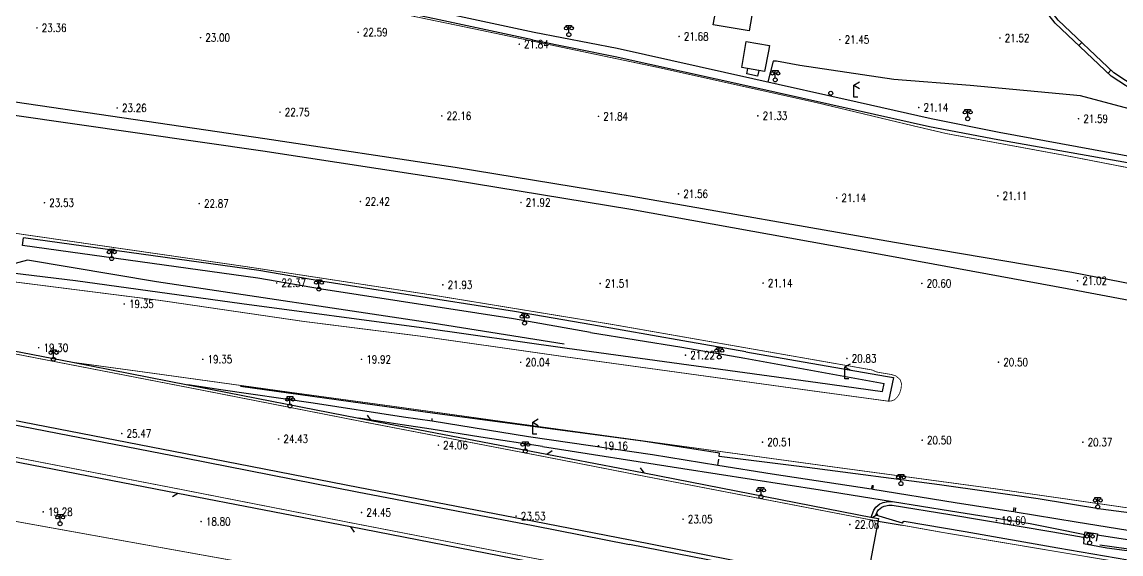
# Model space of a CAD drawing. Extents: x 404846 to 408477, y 3390929 to 3392894.
# Drawn here: x 406409 to 406546.3, y 3392150.1 to 3392216.5 of the extents above; entities that cross this region are included whole.
import ezdxf
from ezdxf.enums import TextEntityAlignment as Align

# ---------------------------------------------------------------- set-up
doc = ezdxf.new("R2010")
doc.units = 0
doc.header["$LTSCALE"] = 0.5
doc.layers.get('0').update_dxf_attribs({"linetype": 'CONTINUOUS'})
doc.layers.add('ASSIST', color=7, linetype='CONTINUOUS', plot=False)
for name, color, linetype in [('DLDW', 11, 'CONTINUOUS'), ('DLSS', 4, 'CONTINUOUS'), ('DMTZ', 3, 'CONTINUOUS'), ('GCD', 1, 'CONTINUOUS'), ('GXYZ', 2, 'CONTINUOUS'), ('JMD', 6, 'CONTINUOUS'), ('SXSS', 5, 'CONTINUOUS'), ('ZBTZ', 3, 'CONTINUOUS')]:
    doc.layers.add(name, color=color, linetype=linetype)
doc.styles.add('HZ', font='rs.shx', dxfattribs={"width": 0.8, "bigfont": 'hztxt.shx'})
doc.linetypes.add('10412', pattern='A,2,[158,AAA.SHX,S=1,R=0,X=0,Y=0],2,[151,AAA.SHX,S=1,R=0,X=0,Y=3],1e-11', length=4)
doc.linetypes.add('10422', pattern='A,0.75,[150,AAA.SHX,S=0.5,R=0,X=0,Y=0.5],1.5,[177,AAA.SHX,S=1,R=0,X=0,Y=0.4],0.75', length=3)
doc.linetypes.add('1161', pattern='A,0,[149,AAA.SHX,S=0.15,R=0,X=0,Y=0],-1.6', length=1.6)

# ---------------------------------------------------------------- blocks, each defined once
blk = doc.blocks.new('gc097')
for p, q in [((-0.7, 2), (-0.7, 2.3)), ((-0.7, 2.3), (0.7, 2.3)), ((0, 0.5), (0, 2.3)), ((0.7, 2.3), (0.7, 2))]:
    blk.add_line(p, q)
for centre, radius in [((-0.7, 1.6), 0.4), ((0, 0), 0.5), ((0.73, 1.6), 0.4)]:
    blk.add_circle(centre, radius)
blk = doc.blocks.new('gc052')
for p, q in [((0, 3), (1.39, 3.8)), ((0, 3), (1.39, 2.2)), ((0, 0), (0, 3)), ((1, 0), (0, 0))]:
    blk.add_line(p, q)
blk = doc.blocks.new('GC200')
at = {"linetype": 'Continuous', "const_width": 0.2, "flags": 128}
blk.add_lwpolyline([(-0.1, 0, 1), (0.1, 0, 1)], format="xyb", close=True, dxfattribs=at)
blk = doc.blocks.new('gc170')
at = {"linetype": 'Continuous'}
blk.add_circle((0, 0), 0.5, dxfattribs=at)

msp = doc.modelspace()

# ---------------------------------------------------------------- linework, layer by layer
at = {"layer": 'ASSIST', "linetype": 'Continuous', "flags": 128}
for points, elevation in [([(406450.078, 3392153.479), (406428.493, 3392157.646), (406386.429, 3392165.801), (406364.272, 3392170.179), (406341.657, 3392174.487), (406344.02, 3392187.787), (406389.02, 3392179.123), (406415.369, 3392174.014), (406429.772, 3392171.222), (406431.09, 3392170.966), (406451.134, 3392167.035), (406452.677, 3392166.733)], 25.36), ([(406452.677, 3392166.733), (406474.602, 3392162.538), (406486.77, 3392160.191), (406515.314, 3392154.639), (406516.048, 3392154.495), (406513.158, 3392139.303), (406510.755, 3392140.339), (406506.377, 3392141.854), (406502.212, 3392143.068), (406494.389, 3392144.847), (406484.132, 3392146.916), (406472.069, 3392149.188), (406450.078, 3392153.479)], 22.776)]:
    msp.add_lwpolyline(points, dxfattribs=dict(at, elevation=elevation))
at = {"layer": 'DLSS', "linetype": 'Continuous'}
for p, q in [((406452.677, 3392166.733), (406452.228, 3392167.395)), ((406452.677, 3392166.733), (406474.602, 3392162.538)), ((406474.602, 3392162.538), (406475.264, 3392162.987)), ((406486.77, 3392160.191), (406486.323, 3392160.854)), ((406486.77, 3392160.191), (406515.314, 3392154.639)), ((406428.493, 3392157.646), (406427.83, 3392157.198)), ((406450.078, 3392153.479), (406428.493, 3392157.646)), ((406515.314, 3392154.639), (406515.977, 3392155.086)), ((406450.078, 3392153.479), (406450.526, 3392152.816))]:
    msp.add_line(p, q, dxfattribs=at)
at = {"layer": 'DLSS', "linetype": 'Continuous', "const_width": 0.1, "flags": 128}
for points, elevation in [([(406395.474, 3392232.674), (406399.313, 3392230.944), (406402.574, 3392229.72), (406406.687, 3392228.397), (406411.999, 3392226.984), (406420.597, 3392225.02), (406430.314, 3392222.927), (406442.082, 3392220.514), (406465.681, 3392215.626)], 23.073), ([(406465.681, 3392215.626), (406488.197, 3392210.904), (406508.393, 3392206.425), (406520.56, 3392203.509)], 21.351), ([(406520.56, 3392203.509), (406524.56, 3392202.571), (406539.272, 3392199.865), (406575.031, 3392192.906), (406604.593, 3392186.724), (406620.31, 3392183.256)], 20.432), ([(406373.536, 3392194.738), (406383.358, 3392193.523), (406405.795, 3392190.474), (406436.976, 3392185.973), (406460.564, 3392182.375)], 23.136), ([(406368.466, 3392187.872), (406370.637, 3392188.305), (406372.74, 3392188.5), (406375.198, 3392188.496), (406376.907, 3392188.383), (406389.653, 3392186.617), (406407.381, 3392184.147), (406426.319, 3392181.74), (406444.25, 3392179.117), (406458.817, 3392177.281)], 19.318), ([(406367.38, 3392183.001), (406388.955, 3392178.791), (406431.025, 3392170.634), (406452.612, 3392166.401)], 25.356), ([(406460.564, 3392182.375), (406482.69, 3392178.758), (406515.233, 3392173.06)], 21.471), ([(406517.317, 3392169.155), (406508.31, 3392170.378), (406477.007, 3392174.69), (406458.817, 3392177.281)], 20.428), ([(406415.369, 3392174.014), (406425.304, 3392172.658), (406443.05, 3392170.199), (406454.82, 3392168.596)], 19.542), ([(406515.233, 3392173.06), (406515.742, 3392172.833), (406516.054, 3392172.757), (406517.638, 3392172.494), (406518.216, 3392172.318), (406518.747, 3392171.857), (406518.927, 3392171.345), (406518.871, 3392170.748), (406518.685, 3392170.134), (406518.439, 3392169.73), (406518.065, 3392169.346), (406517.716, 3392169.201), (406517.317, 3392169.155)], 20.882), ([(406364.312, 3392170.605), (406386.538, 3392166.352), (406428.6, 3392158.197), (406450.173, 3392153.966)], 25.432), ([(406454.82, 3392168.596), (406469.779, 3392166.518), (406494.194, 3392163.164)], 20.111), ([(406452.612, 3392166.401), (406474.568, 3392162.182), (406486.626, 3392159.819)], 23.488), ([(406494.194, 3392163.164), (406509.749, 3392161.035), (406530.583, 3392158.225), (406547.769, 3392155.755)], 20.286), ([(406486.626, 3392159.819), (406514.957, 3392154.364), (406515.989, 3392154.187)], 22.314), ([(406353.337, 3392155.16), (406365.736, 3392155.55), (406384.855, 3392156.108), (406393.275, 3392156.288), (406395.812, 3392156.263), (406396.66, 3392156.176), (406398.37, 3392155.962), (406409.201, 3392153.976), (406423.122, 3392151.468), (406439.349, 3392148.554), (406454.956, 3392145.646), (406478.441, 3392141.479), (406488.839, 3392139.637), (406497.724, 3392138.059), (406500.536, 3392137.486), (406501.98, 3392137.026), (406503.338, 3392136.479), (406504.439, 3392135.987), (406505.784, 3392135.328)], 19.068), ([(406450.173, 3392153.966), (406472.166, 3392149.693), (406484.235, 3392147.409)], 23.488), ([(406518.987, 3392153.674), (406524.063, 3392152.767), (406536.885, 3392150.612)], 21.483), ([(406536.885, 3392150.612), (406556.686, 3392147.303), (406571.188, 3392145.072), (406576.63, 3392144.274), (406583.714, 3392143.237), (406600.847, 3392140.721), (406617.249, 3392138.399), (406630.929, 3392136.438), (406648.6, 3392133.754), (406654.498, 3392132.709)], 19.66)]:
    msp.add_lwpolyline(points, dxfattribs=dict(at, elevation=elevation))
at = {"layer": 'DMTZ', "linetype": '10422', "flags": 128}
for points, elevation in [([(406501.084, 3392210.465), (406500.923, 3392209.758), (406499.585, 3392210.056), (406499.706, 3392210.717)], 22.033), ([(406476.776, 3392176.268), (406460.298, 3392178.892), (406425.832, 3392184.076), (406409.74, 3392186.755), (406408.626, 3392186.467), (406407.441, 3392186.137), (406406.474, 3392185.663), (406406.062, 3392185.554), (406395.866, 3392186.855), (406387.158, 3392188.183), (406387.293, 3392188.886)], 21.411), ([(406496.175, 3392162.649), (406486.607, 3392164.161), (406460.6, 3392167.618), (406436.326, 3392170.984)], 19.969), ([(406495.957, 3392161.135), (406487.824, 3392162.448), (406472.307, 3392164.722), (406460.287, 3392166.651), (406460.307, 3392166.985)], 19.164), ([(406543.818, 3392155.692), (406536.001, 3392156.946), (406523.657, 3392158.708), (406507.135, 3392160.865), (406496.137, 3392162.253), (406496.175, 3392162.649)], 20.32), ([(406515.251, 3392158.676), (406515.152, 3392158.169), (406502.778, 3392160.048), (406495.957, 3392161.135), (406496.084, 3392161.929)], 19.95), ([(406532.957, 3392155.886), (406532.873, 3392155.357), (406525.639, 3392156.465), (406515.351, 3392158.137), (406515.443, 3392158.619)], 19.876), ([(406515.114, 3392154.678), (406515.485, 3392155.558), (406515.7, 3392155.906), (406516.23, 3392156.324), (406516.618, 3392156.503), (406517.277, 3392156.642), (406517.793, 3392156.628), (406525.042, 3392155.477), (406534.989, 3392153.892), (406537.906, 3392153.298)], 19.535), ([(406540.763, 3392154.056), (406533.115, 3392155.319), (406533.219, 3392155.84)], 19.813), ([(406552.783, 3392154.528), (406543.818, 3392155.692)], 20.028), ([(406515.989, 3392154.187), (406518.987, 3392153.674)], 21.885), ([(406537.906, 3392153.298), (406541.822, 3392152.495)], 19.514), ([(406552.489, 3392153.029), (406552.349, 3392152.161), (406540.763, 3392154.056)], 19.736), ([(406541.712, 3392151.89), (406541.885, 3392152.842), (406543.399, 3392152.606), (406543.248, 3392151.695)], 19.845), ([(406543.377, 3392152.476), (406549.604, 3392151.516), (406565.942, 3392148.982), (406575.766, 3392147.381), (406575.781, 3392147.088)], 19.475), ([(406543.696, 3392151.225), (406550.296, 3392150.323), (406552.453, 3392150.241), (406566.663, 3392148.173)], 19.763)]:
    msp.add_lwpolyline(points, dxfattribs=dict(at, elevation=elevation))
at = {"layer": 'DMTZ', "linetype": '10412', "flags": 128}
for points, elevation in [([(406519.032, 3392153.907), (406519.172, 3392154.15), (406519.271, 3392154.19), (406526.874, 3392152.902), (406538.475, 3392150.852)], 21.517), ([(406538.475, 3392150.852), (406551.554, 3392148.581), (406576.821, 3392144.777)], 20.448)]:
    msp.add_lwpolyline(points, dxfattribs=dict(at, elevation=elevation))
at = {"layer": 'JMD', "linetype": 'Continuous', "flags": 128}
for points, elevation in [([(406499.876, 3392215.392), (406495.413, 3392216.168), (406495.751, 3392218.111), (406500.214, 3392217.335), (406499.876, 3392215.392)], 23.96), ([(406501.813, 3392210.332), (406498.967, 3392210.852), (406499.515, 3392214.074), (406502.43, 3392213.578), (406502.308, 3392212.862), (406501.813, 3392210.332)], 25.07)]:
    msp.add_lwpolyline(points, close=True, dxfattribs=dict(at, elevation=elevation))
at = {"layer": 'SXSS', "linetype": 'Continuous'}
for p, q in [((406541.439, 3392213.933), (406541.096, 3392213.569)), ((406545.076, 3392210.501), (406544.733, 3392210.138))]:
    msp.add_line(p, q, dxfattribs=at)
at = {"layer": 'SXSS', "color": 7, "linetype": 'Continuous', "elevation": 24.109, "flags": 128}
msp.add_lwpolyline([(406617.15, 3392192.031), (406584.662, 3392198.938), (406567.257, 3392202.383), (406554.082, 3392205.107), (406552.734, 3392205.398), (406545.445, 3392210.153), (406538.482, 3392216.722), (406532.874, 3392223.954), (406529.731, 3392233.169), (406528.785, 3392233.235), (406526.393, 3392235.372)], dxfattribs=at)
at = {"layer": 'SXSS', "linetype": '10422', "elevation": 24.109, "flags": 128}
msp.add_lwpolyline([(406617.046, 3392191.542), (406584.561, 3392198.448), (406567.158, 3392201.893), (406553.979, 3392204.618), (406552.538, 3392204.929), (406545.134, 3392209.759), (406538.111, 3392216.385), (406532.428, 3392223.714), (406529.365, 3392232.693), (406528.579, 3392232.748), (406526.06, 3392234.999)], dxfattribs=at)
at = {"layer": 'SXSS', "linetype": 'Continuous', "flags": 128}
for points, elevation in [([(406472.838, 3392214.272), (406460.599, 3392216.894), (406452.163, 3392218.676), (406442.565, 3392220.702), (406428.053, 3392223.682), (406418.318, 3392225.79), (406409.189, 3392227.986), (406403.457, 3392229.726), (406403.745, 3392230.677), (406409.45, 3392228.945), (406418.54, 3392226.759), (406428.258, 3392224.655), (406442.768, 3392221.675), (406452.368, 3392219.649), (406460.806, 3392217.867), (406473.046, 3392215.244)], 22.769), ([(406473.046, 3392215.244), (406483.382, 3392213.232), (406500.333, 3392209.464), (406513.368, 3392206.554), (406522.644, 3392204.483)], 21.454), ([(406472.838, 3392214.272), (406483.17, 3392212.219), (406500.108, 3392208.454), (406513.142, 3392205.544), (406522.419, 3392203.473)], 21.454), ([(406522.644, 3392204.483), (406531.123, 3392202.739), (406550.609, 3392199.165)], 20.743), ([(406522.419, 3392203.473), (406530.96, 3392201.852), (406550.46, 3392198.402)], 20.759)]:
    msp.add_lwpolyline(points, dxfattribs=dict(at, elevation=elevation))
at = {"layer": 'ZBTZ', "linetype": '1161', "flags": 128}
for points, elevation in [([(406374.737, 3392210.776), (406385.035, 3392209.438), (406408.195, 3392206.539), (406439.392, 3392201.976), (406463.143, 3392198.388)], 23.174), ([(406552.734, 3392205.398), (406551.224, 3392204.673), (406549.877, 3392205.002), (406541.306, 3392207.281), (406527.517, 3392208.602), (406517.966, 3392209.346), (406506.218, 3392211.078), (406503.298, 3392211.61), (406502.896, 3392211.623), (406502.203, 3392209.047)], 21.512), ([(406374.694, 3392209.227), (406385.238, 3392207.998), (406407.821, 3392204.929), (406439.12, 3392200.411), (406462.765, 3392196.805)], 23.174), ([(406463.143, 3392198.388), (406485.291, 3392194.743), (406518.031, 3392189.022), (406540.19, 3392185.251), (406559.026, 3392181.598)], 21.158), ([(406462.765, 3392196.805), (406485.128, 3392193.146), (406517.693, 3392187.258)], 21.471), ([(406409.085, 3392188.6), (406409.217, 3392189.551)], 23.337), ([(406480.225, 3392178.695), (406470.588, 3392180.374), (406446.612, 3392184.094), (406438.645, 3392185.464), (406409.217, 3392189.551)], 22.206), ([(406480.06, 3392177.749), (406470.432, 3392179.427), (406446.457, 3392183.147), (406438.498, 3392184.516), (406409.085, 3392188.6)], 22.206), ([(406517.693, 3392187.258), (406539.611, 3392183.243), (406558.658, 3392179.648)], 20.744), ([(406406.403, 3392185.188), (406406.454, 3392185.35), (406415.716, 3392184.247), (406436.514, 3392181.362), (406458.96, 3392178.347)], 19.613), ([(406336.416, 3392180.649), (406365.172, 3392175.059), (406387.393, 3392170.791), (406429.465, 3392162.634), (406451.041, 3392158.435), (406473.023, 3392154.164), (406485.013, 3392151.826)], 24.955), ([(406336.333, 3392180.015), (406365.053, 3392174.481), (406387.284, 3392170.226), (406429.355, 3392162.07), (406450.932, 3392157.838), (406472.92, 3392153.627), (406484.953, 3392151.275)], 24.957), ([(406458.96, 3392178.347), (406477.162, 3392175.796), (406508.462, 3392171.484), (406516.544, 3392170.381), (406516.767, 3392171.349)], 20.519), ([(406480.06, 3392177.749), (406491.474, 3392175.919), (406499.339, 3392174.53)], 21.162), ([(406499.478, 3392175.318), (406491.612, 3392176.707), (406480.225, 3392178.695)], 21.162), ([(406499.478, 3392175.318), (406516.939, 3392172.287), (406517.931, 3392172.12), (406517.317, 3392169.155)], 20.926), ([(406499.339, 3392174.53), (406516.767, 3392171.349)], 20.968), ([(406445.423, 3392168.911), (406433.869, 3392170.562), (406429.772, 3392171.222)], 19.03), ([(406460.287, 3392166.651), (406456.696, 3392167.164), (406445.423, 3392168.911)], 19.091), ([(406460.149, 3392165.682), (406456.552, 3392166.196), (406451.134, 3392167.035)], 19.04), ([(406474.053, 3392163.508), (406466.371, 3392164.673), (406460.149, 3392165.682)], 18.89), ([(406474.053, 3392163.508), (406491.601, 3392160.755), (406508.767, 3392158.086), (406517.793, 3392156.628)], 19.057), ([(406519.032, 3392153.907), (406515.722, 3392154.92), (406515.901, 3392155.344), (406516.053, 3392155.591), (406516.475, 3392155.923), (406516.766, 3392156.057), (406517.32, 3392156.174), (406517.75, 3392156.163), (406524.967, 3392155.017), (406537.835, 3392152.837), (406541.608, 3392152.195)], 19.742), ([(406485.013, 3392151.826), (406506.754, 3392147.577), (406522.72, 3392144.29), (406523.774, 3392144.015), (406526.517, 3392143.314), (406527.987, 3392142.749), (406527.787, 3392142.23), (406526.348, 3392142.783), (406523.635, 3392143.476), (406522.594, 3392143.748), (406506.645, 3392147.032), (406484.953, 3392151.275)], 21.879), ([(406541.608, 3392152.195), (406541.712, 3392151.89), (406541.645, 3392151.377), (406544.593, 3392150.84), (406551.179, 3392149.981), (406559.712, 3392148.859), (406568.198, 3392147.474), (406568.423, 3392148.032), (406575.89, 3392146.799), (406576.821, 3392144.777)], 19.756)]:
    msp.add_lwpolyline(points, dxfattribs=dict(at, elevation=elevation))

# ---------------------------------------------------------------- block references
at = {"layer": 'DLDW', "linetype": 'Continuous', "xscale": 0.5, "yscale": 0.5}
for p in [(406477.362, 3392214.933, 21.834), (406503.15, 3392209.288, 21.532), (406527.192, 3392204.431, 20.957), (406420.246, 3392186.975, 23.001), (406446.129, 3392183.153, 22.304), (406471.832, 3392178.913, 21.733), (406412.978, 3392174.405, 25.593), (406496.15, 3392174.663, 21.242), (406442.519, 3392168.574, 25.14), (406471.931, 3392162.932, 24.035), (406518.853, 3392158.861, 20.348), (406501.377, 3392157.219, 23.29), (406543.445, 3392155.965, 20.172), (406413.8, 3392153.858, 19.35), (406542.438, 3392151.468, 20.782)]:
    msp.add_blockref('gc097', p, dxfattribs=at)
at = {"layer": 'DLSS', "linetype": 'Continuous', "xscale": 0.5, "yscale": 0.5}
for p in [(406512.979, 3392207.127, 21.028), (406511.839, 3392171.93, 20.833), (406472.854, 3392165.037, 19.527)]:
    msp.add_blockref('gc052', p, dxfattribs=at)
at = {"layer": 'GCD', "linetype": 'Continuous'}
ref = msp.add_blockref('GC200', (406410.914, 3392215.78, 23.358), dxfattribs=dict(at, xscale=0.5, yscale=0.5, zscale=0.5))
ref.add_attrib('height', '23.36', dxfattribs={"linetype": 'Continuous', "height": 1, "style": 'HZ', "width": 0.8}).set_placement((406411.514, 3392215.78, 23.358), align=Align.MIDDLE_LEFT)
ref = msp.add_blockref('GC200', (406431.349, 3392214.558, 23.002), dxfattribs=dict(at, xscale=0.5, yscale=0.5, zscale=0.5))
ref.add_attrib('height', '23.00', dxfattribs={"linetype": 'Continuous', "height": 1, "style": 'HZ', "width": 0.8}).set_placement((406431.949, 3392214.558, 23.002), align=Align.MIDDLE_LEFT)
ref = msp.add_blockref('GC200', (406451.033, 3392215.233, 22.592), dxfattribs=dict(at, xscale=0.5, yscale=0.5, zscale=0.5))
ref.add_attrib('height', '22.59', dxfattribs={"linetype": 'Continuous', "height": 1, "style": 'HZ', "width": 0.8}).set_placement((406451.633, 3392215.233, 22.592), align=Align.MIDDLE_LEFT)
ref = msp.add_blockref('GC200', (406491.137, 3392214.707, 21.683), dxfattribs=dict(at, xscale=0.5, yscale=0.5, zscale=0.5))
ref.add_attrib('height', '21.68', dxfattribs={"linetype": 'Continuous', "height": 1, "style": 'HZ', "width": 0.8}).set_placement((406491.737, 3392214.707, 21.683), align=Align.MIDDLE_LEFT)
ref = msp.add_blockref('GC200', (406511.218, 3392214.31, 21.45), dxfattribs=dict(at, xscale=0.5, yscale=0.5, zscale=0.5))
ref.add_attrib('height', '21.45', dxfattribs={"linetype": 'Continuous', "height": 1, "style": 'HZ', "width": 0.8}).set_placement((406511.818, 3392214.31, 21.45), align=Align.MIDDLE_LEFT)
ref = msp.add_blockref('GC200', (406531.221, 3392214.511, 21.516), dxfattribs=dict(at, xscale=0.5, yscale=0.5, zscale=0.5))
ref.add_attrib('height', '21.52', dxfattribs={"linetype": 'Continuous', "height": 1, "style": 'HZ', "width": 0.8}).set_placement((406531.821, 3392214.511, 21.516), align=Align.MIDDLE_LEFT)
ref = msp.add_blockref('GC200', (406471.167, 3392213.742, 21.839), dxfattribs=dict(at, xscale=0.5, yscale=0.5, zscale=0.5))
ref.add_attrib('height', '21.84', dxfattribs={"linetype": 'Continuous', "height": 1, "style": 'HZ', "width": 0.8}).set_placement((406471.767, 3392213.742, 21.839), align=Align.MIDDLE_LEFT)
ref = msp.add_blockref('GC200', (406420.932, 3392205.778, 23.259), dxfattribs=dict(at, xscale=0.5, yscale=0.5, zscale=0.5))
ref.add_attrib('height', '23.26', dxfattribs={"linetype": 'Continuous', "height": 1, "style": 'HZ', "width": 0.8}).set_placement((406421.532, 3392205.778, 23.259), align=Align.MIDDLE_LEFT)
ref = msp.add_blockref('GC200', (406441.277, 3392205.257, 22.745), dxfattribs=dict(at, xscale=0.5, yscale=0.5, zscale=0.5))
ref.add_attrib('height', '22.75', dxfattribs={"linetype": 'Continuous', "height": 1, "style": 'HZ', "width": 0.8}).set_placement((406441.877, 3392205.257, 22.745), align=Align.MIDDLE_LEFT)
ref = msp.add_blockref('GC200', (406461.49, 3392204.781, 22.164), dxfattribs=dict(at, xscale=0.5, yscale=0.5, zscale=0.5))
ref.add_attrib('height', '22.16', dxfattribs={"linetype": 'Continuous', "height": 1, "style": 'HZ', "width": 0.8}).set_placement((406462.09, 3392204.781, 22.164), align=Align.MIDDLE_LEFT)
ref = msp.add_blockref('GC200', (406481.065, 3392204.73, 21.84), dxfattribs=dict(at, xscale=0.5, yscale=0.5, zscale=0.5))
ref.add_attrib('height', '21.84', dxfattribs={"linetype": 'Continuous', "height": 1, "style": 'HZ', "width": 0.8}).set_placement((406481.665, 3392204.73, 21.84), align=Align.MIDDLE_LEFT)
ref = msp.add_blockref('GC200', (406500.978, 3392204.799, 21.33), dxfattribs=dict(at, xscale=0.5, yscale=0.5, zscale=0.5))
ref.add_attrib('height', '21.33', dxfattribs={"linetype": 'Continuous', "height": 1, "style": 'HZ', "width": 0.8}).set_placement((406501.578, 3392204.799, 21.33), align=Align.MIDDLE_LEFT)
ref = msp.add_blockref('GC200', (406521.079, 3392205.829, 21.135), dxfattribs=dict(at, xscale=0.5, yscale=0.5, zscale=0.5))
ref.add_attrib('height', '21.14', dxfattribs={"linetype": 'Continuous', "height": 1, "style": 'HZ', "width": 0.8}).set_placement((406521.679, 3392205.829, 21.135), align=Align.MIDDLE_LEFT)
ref = msp.add_blockref('GC200', (406541.041, 3392204.437, 21.585), dxfattribs=dict(at, xscale=0.5, yscale=0.5, zscale=0.5))
ref.add_attrib('height', '21.59', dxfattribs={"linetype": 'Continuous', "height": 1, "style": 'HZ', "width": 0.8}).set_placement((406541.641, 3392204.437, 21.585), align=Align.MIDDLE_LEFT)
ref = msp.add_blockref('GC200', (406491.066, 3392195.055, 21.559), dxfattribs=dict(at, xscale=0.5, yscale=0.5, zscale=0.5))
ref.add_attrib('height', '21.56', dxfattribs={"linetype": 'Continuous', "height": 1, "style": 'HZ', "width": 0.8}).set_placement((406491.666, 3392195.055, 21.559), align=Align.MIDDLE_LEFT)
ref = msp.add_blockref('GC200', (406411.847, 3392193.943, 23.53), dxfattribs=dict(at, xscale=0.5, yscale=0.5, zscale=0.5))
ref.add_attrib('height', '23.53', dxfattribs={"linetype": 'Continuous', "height": 1, "style": 'HZ', "width": 0.8}).set_placement((406412.447, 3392193.943, 23.53), align=Align.MIDDLE_LEFT)
ref = msp.add_blockref('GC200', (406431.185, 3392193.834, 22.869), dxfattribs=dict(at, xscale=0.5, yscale=0.5, zscale=0.5))
ref.add_attrib('height', '22.87', dxfattribs={"linetype": 'Continuous', "height": 1, "style": 'HZ', "width": 0.8}).set_placement((406431.785, 3392193.834, 22.869), align=Align.MIDDLE_LEFT)
ref = msp.add_blockref('GC200', (406451.317, 3392194.095, 22.423), dxfattribs=dict(at, xscale=0.5, yscale=0.5, zscale=0.5))
ref.add_attrib('height', '22.42', dxfattribs={"linetype": 'Continuous', "height": 1, "style": 'HZ', "width": 0.8}).set_placement((406451.917, 3392194.095, 22.423), align=Align.MIDDLE_LEFT)
ref = msp.add_blockref('GC200', (406471.385, 3392193.973, 21.923), dxfattribs=dict(at, xscale=0.5, yscale=0.5, zscale=0.5))
ref.add_attrib('height', '21.92', dxfattribs={"linetype": 'Continuous', "height": 1, "style": 'HZ', "width": 0.8}).set_placement((406471.985, 3392193.973, 21.923), align=Align.MIDDLE_LEFT)
ref = msp.add_blockref('GC200', (406510.827, 3392194.544, 21.14), dxfattribs=dict(at, xscale=0.5, yscale=0.5, zscale=0.5))
ref.add_attrib('height', '21.14', dxfattribs={"linetype": 'Continuous', "height": 1, "style": 'HZ', "width": 0.8}).set_placement((406511.427, 3392194.544, 21.14), align=Align.MIDDLE_LEFT)
ref = msp.add_blockref('GC200', (406530.953, 3392194.801, 21.11), dxfattribs=dict(at, xscale=0.5, yscale=0.5, zscale=0.5))
ref.add_attrib('height', '21.11', dxfattribs={"linetype": 'Continuous', "height": 1, "style": 'HZ', "width": 0.8}).set_placement((406531.553, 3392194.801, 21.11), align=Align.MIDDLE_LEFT)
ref = msp.add_blockref('GC200', (406540.916, 3392184.198, 21.016), dxfattribs=dict(at, xscale=0.5, yscale=0.5, zscale=0.5))
ref.add_attrib('height', '21.02', dxfattribs={"linetype": 'Continuous', "height": 1, "style": 'HZ', "width": 0.8}).set_placement((406541.516, 3392184.198, 21.016), align=Align.MIDDLE_LEFT)
ref = msp.add_blockref('GC200', (406440.856, 3392183.925, 22.374), dxfattribs=dict(at, xscale=0.5, yscale=0.5, zscale=0.5))
ref.add_attrib('height', '22.37', dxfattribs={"linetype": 'Continuous', "height": 1, "style": 'HZ', "width": 0.8}).set_placement((406441.456, 3392183.925, 22.374), align=Align.MIDDLE_LEFT)
ref = msp.add_blockref('GC200', (406461.621, 3392183.687, 21.928), dxfattribs=dict(at, xscale=0.5, yscale=0.5, zscale=0.5))
ref.add_attrib('height', '21.93', dxfattribs={"linetype": 'Continuous', "height": 1, "style": 'HZ', "width": 0.8}).set_placement((406462.221, 3392183.687, 21.928), align=Align.MIDDLE_LEFT)
ref = msp.add_blockref('GC200', (406481.279, 3392183.859, 21.511), dxfattribs=dict(at, xscale=0.5, yscale=0.5, zscale=0.5))
ref.add_attrib('height', '21.51', dxfattribs={"linetype": 'Continuous', "height": 1, "style": 'HZ', "width": 0.8}).set_placement((406481.879, 3392183.859, 21.511), align=Align.MIDDLE_LEFT)
ref = msp.add_blockref('GC200', (406501.63, 3392183.906, 21.141), dxfattribs=dict(at, xscale=0.5, yscale=0.5, zscale=0.5))
ref.add_attrib('height', '21.14', dxfattribs={"linetype": 'Continuous', "height": 1, "style": 'HZ', "width": 0.8}).set_placement((406502.23, 3392183.906, 21.141), align=Align.MIDDLE_LEFT)
ref = msp.add_blockref('GC200', (406521.463, 3392183.867, 20.595), dxfattribs=dict(at, xscale=0.5, yscale=0.5, zscale=0.5))
ref.add_attrib('height', '20.60', dxfattribs={"linetype": 'Continuous', "height": 1, "style": 'HZ', "width": 0.8}).set_placement((406522.063, 3392183.867, 20.595), align=Align.MIDDLE_LEFT)
ref = msp.add_blockref('GC200', (406421.816, 3392181.299, 19.35), dxfattribs=dict(at, xscale=0.5, yscale=0.5, zscale=0.5))
ref.add_attrib('height', '19.35', dxfattribs={"linetype": 'Continuous', "height": 1, "style": 'HZ', "width": 0.8}).set_placement((406422.416, 3392181.299, 19.35), align=Align.MIDDLE_LEFT)
ref = msp.add_blockref('GC200', (406411.126, 3392175.842, 19.3), dxfattribs=dict(at, xscale=0.5, yscale=0.5, zscale=0.5))
ref.add_attrib('height', '19.30', dxfattribs={"linetype": 'Continuous', "height": 1, "style": 'HZ', "width": 0.8}).set_placement((406411.726, 3392175.842, 19.3), align=Align.MIDDLE_LEFT)
ref = msp.add_blockref('GC200', (406491.931, 3392174.905, 21.224), dxfattribs=dict(at, xscale=0.5, yscale=0.5, zscale=0.5))
ref.add_attrib('height', '21.22', dxfattribs={"linetype": 'Continuous', "height": 1, "style": 'HZ', "width": 0.8}).set_placement((406492.531, 3392174.905, 21.224), align=Align.MIDDLE_LEFT)
ref = msp.add_blockref('GC200', (406512.107, 3392174.496, 20.832), dxfattribs=dict(at, xscale=0.5, yscale=0.5, zscale=0.5))
ref.add_attrib('height', '20.83', dxfattribs={"linetype": 'Continuous', "height": 1, "style": 'HZ', "width": 0.8}).set_placement((406512.707, 3392174.496, 20.832), align=Align.MIDDLE_LEFT)
ref = msp.add_blockref('GC200', (406431.621, 3392174.388, 19.354), dxfattribs=dict(at, xscale=0.5, yscale=0.5, zscale=0.5))
ref.add_attrib('height', '19.35', dxfattribs={"linetype": 'Continuous', "height": 1, "style": 'HZ', "width": 0.8}).set_placement((406432.221, 3392174.388, 19.354), align=Align.MIDDLE_LEFT)
ref = msp.add_blockref('GC200', (406451.46, 3392174.382, 19.921), dxfattribs=dict(at, xscale=0.5, yscale=0.5, zscale=0.5))
ref.add_attrib('height', '19.92', dxfattribs={"linetype": 'Continuous', "height": 1, "style": 'HZ', "width": 0.8}).set_placement((406452.06, 3392174.382, 19.921), align=Align.MIDDLE_LEFT)
ref = msp.add_blockref('GC200', (406471.339, 3392174.016, 20.036), dxfattribs=dict(at, xscale=0.5, yscale=0.5, zscale=0.5))
ref.add_attrib('height', '20.04', dxfattribs={"linetype": 'Continuous', "height": 1, "style": 'HZ', "width": 0.8}).set_placement((406471.939, 3392174.016, 20.036), align=Align.MIDDLE_LEFT)
ref = msp.add_blockref('GC200', (406531.042, 3392174.033, 20.501), dxfattribs=dict(at, xscale=0.5, yscale=0.5, zscale=0.5))
ref.add_attrib('height', '20.50', dxfattribs={"linetype": 'Continuous', "height": 1, "style": 'HZ', "width": 0.8}).set_placement((406531.642, 3392174.033, 20.501), align=Align.MIDDLE_LEFT)
ref = msp.add_blockref('GC200', (406421.507, 3392165.113, 25.474), dxfattribs=dict(at, xscale=0.5, yscale=0.5, zscale=0.5))
ref.add_attrib('height', '25.47', dxfattribs={"linetype": 'Continuous', "height": 1, "style": 'HZ', "width": 0.8}).set_placement((406422.107, 3392165.113, 25.474), align=Align.MIDDLE_LEFT)
ref = msp.add_blockref('GC200', (406441.098, 3392164.438, 24.425), dxfattribs=dict(at, xscale=0.5, yscale=0.5, zscale=0.5))
ref.add_attrib('height', '24.43', dxfattribs={"linetype": 'Continuous', "height": 1, "style": 'HZ', "width": 0.8}).set_placement((406441.698, 3392164.438, 24.425), align=Align.MIDDLE_LEFT)
ref = msp.add_blockref('GC200', (406461.062, 3392163.667, 24.06), dxfattribs=dict(at, xscale=0.5, yscale=0.5, zscale=0.5))
ref.add_attrib('height', '24.06', dxfattribs={"linetype": 'Continuous', "height": 1, "style": 'HZ', "width": 0.8}).set_placement((406461.662, 3392163.667, 24.06), align=Align.MIDDLE_LEFT)
ref = msp.add_blockref('GC200', (406481.069, 3392163.587, 19.157), dxfattribs=dict(at, xscale=0.5, yscale=0.5, zscale=0.5))
ref.add_attrib('height', '19.16', dxfattribs={"linetype": 'Continuous', "height": 1, "style": 'HZ', "width": 0.8}).set_placement((406481.669, 3392163.587, 19.157), align=Align.MIDDLE_LEFT)
ref = msp.add_blockref('GC200', (406501.556, 3392164.045, 20.507), dxfattribs=dict(at, xscale=0.5, yscale=0.5, zscale=0.5))
ref.add_attrib('height', '20.51', dxfattribs={"linetype": 'Continuous', "height": 1, "style": 'HZ', "width": 0.8}).set_placement((406502.156, 3392164.045, 20.507), align=Align.MIDDLE_LEFT)
ref = msp.add_blockref('GC200', (406521.508, 3392164.284, 20.496), dxfattribs=dict(at, xscale=0.5, yscale=0.5, zscale=0.5))
ref.add_attrib('height', '20.50', dxfattribs={"linetype": 'Continuous', "height": 1, "style": 'HZ', "width": 0.8}).set_placement((406522.108, 3392164.284, 20.496), align=Align.MIDDLE_LEFT)
ref = msp.add_blockref('GC200', (406541.581, 3392164.034, 20.365), dxfattribs=dict(at, xscale=0.5, yscale=0.5, zscale=0.5))
ref.add_attrib('height', '20.37', dxfattribs={"linetype": 'Continuous', "height": 1, "style": 'HZ', "width": 0.8}).set_placement((406542.181, 3392164.034, 20.365), align=Align.MIDDLE_LEFT)
ref = msp.add_blockref('GC200', (406411.689, 3392155.334, 19.278), dxfattribs=dict(at, xscale=0.5, yscale=0.5, zscale=0.5))
ref.add_attrib('height', '19.28', dxfattribs={"linetype": 'Continuous', "height": 1, "style": 'HZ', "width": 0.8}).set_placement((406412.289, 3392155.334, 19.278), align=Align.MIDDLE_LEFT)
ref = msp.add_blockref('GC200', (406451.465, 3392155.256, 24.454), dxfattribs=dict(at, xscale=0.5, yscale=0.5, zscale=0.5))
ref.add_attrib('height', '24.45', dxfattribs={"linetype": 'Continuous', "height": 1, "style": 'HZ', "width": 0.8}).set_placement((406452.065, 3392155.256, 24.454), align=Align.MIDDLE_LEFT)
ref = msp.add_blockref('GC200', (406431.417, 3392154.123, 18.8), dxfattribs=dict(at, xscale=0.5, yscale=0.5, zscale=0.5))
ref.add_attrib('height', '18.80', dxfattribs={"linetype": 'Continuous', "height": 1, "style": 'HZ', "width": 0.8}).set_placement((406432.017, 3392154.123, 18.8), align=Align.MIDDLE_LEFT)
ref = msp.add_blockref('GC200', (406470.769, 3392154.802, 23.528), dxfattribs=dict(at, xscale=0.5, yscale=0.5, zscale=0.5))
ref.add_attrib('height', '23.53', dxfattribs={"linetype": 'Continuous', "height": 1, "style": 'HZ', "width": 0.8}).set_placement((406471.369, 3392154.802, 23.528), align=Align.MIDDLE_LEFT)
ref = msp.add_blockref('GC200', (406491.632, 3392154.416, 23.046), dxfattribs=dict(at, xscale=0.5, yscale=0.5, zscale=0.5))
ref.add_attrib('height', '23.05', dxfattribs={"linetype": 'Continuous', "height": 1, "style": 'HZ', "width": 0.8}).set_placement((406492.232, 3392154.416, 23.046), align=Align.MIDDLE_LEFT)
ref = msp.add_blockref('GC200', (406530.788, 3392154.26, 19.596), dxfattribs=dict(at, xscale=0.5, yscale=0.5, zscale=0.5))
ref.add_attrib('height', '19.60', dxfattribs={"linetype": 'Continuous', "height": 1, "style": 'HZ', "width": 0.8}).set_placement((406531.388, 3392154.26, 19.596), align=Align.MIDDLE_LEFT)
ref = msp.add_blockref('GC200', (406512.474, 3392153.762, 22.075), dxfattribs=dict(at, xscale=0.5, yscale=0.5, zscale=0.5))
ref.add_attrib('height', '22.08', dxfattribs={"linetype": 'Continuous', "height": 1, "style": 'HZ', "width": 0.8}).set_placement((406513.074, 3392153.762, 22.075), align=Align.MIDDLE_LEFT)
at = {"layer": 'GXYZ', "linetype": 'Continuous', "xscale": 0.5, "yscale": 0.5}
msp.add_blockref('gc170', (406510.087, 3392207.618, 21.114), dxfattribs=at)

doc.saveas('drawing.dxf')
